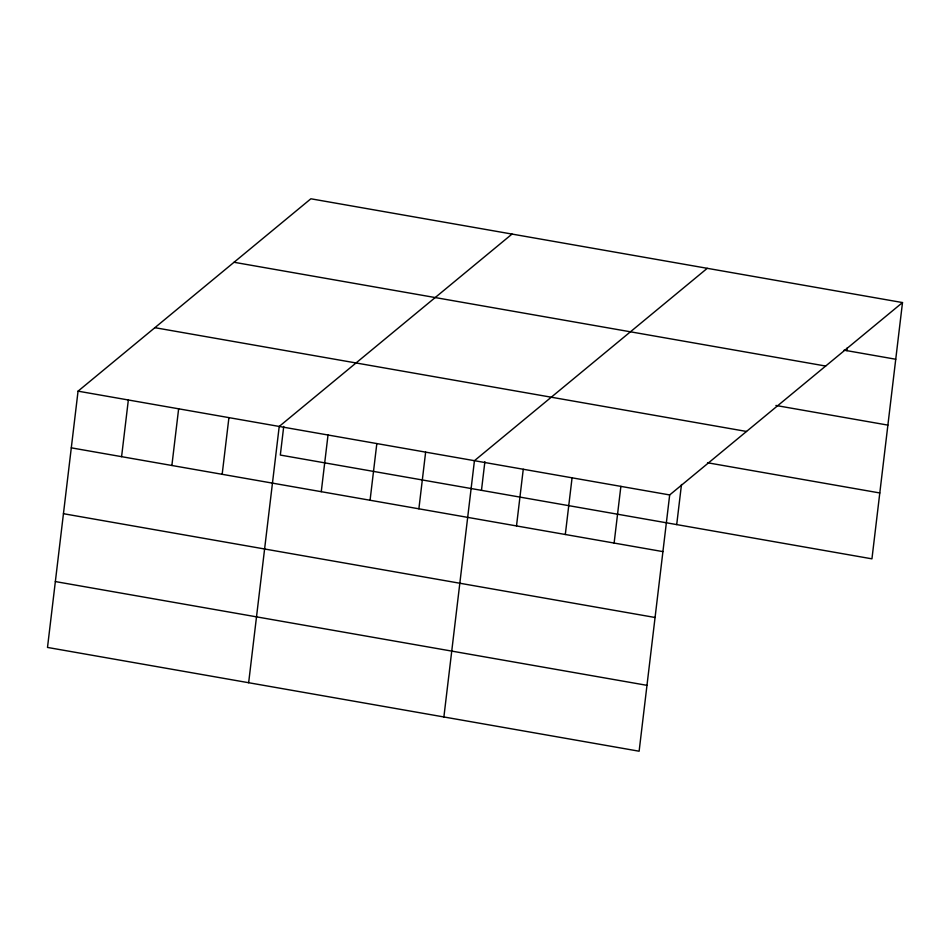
<?xml version="1.0" encoding="UTF-8"?>
<svg xmlns="http://www.w3.org/2000/svg" width="950" height="950" viewBox="0 0 950 950"><rect width="100%" height="100%" fill="white"/><g stroke="black" fill="none" stroke-linecap="round" stroke-linejoin="round"><path stroke-width="1.43" d="M78.054 391.162L47.5 647.437L639.124 751.212L669.679 494.938L902.5 302.563L310.876 198.787L78.054 391.162L669.679 494.938M121.588 456.665L128.345 399.986M171.879 465.476L178.636 408.809M222.169 474.299L228.926 417.62M248.651 682.717L279.217 426.443L512.026 234.068M283.729 426.419L280.321 455.062L871.946 558.837L902.5 302.563M321.266 491.684L328.023 435.005M370.072 500.246L376.829 443.567M418.879 508.808L425.636 452.129M443.887 716.965L474.442 460.691L707.263 268.316M481.472 490.343L484.88 461.712M516.503 525.932L523.26 469.253M565.309 534.494L572.066 477.814M614.116 543.056L620.873 486.376M676.709 524.59L681.482 484.5M846.937 350.681L847.281 347.771M844.063 350.17L895.743 359.242M234.044 262.271L825.669 366.047M775.913 405.472L887.882 425.113M154.886 327.679L746.51 431.454M707.524 462.757L879.795 492.967M71.297 447.842L662.922 551.617M63.448 513.701L655.072 617.488M55.349 581.566L646.974 685.342"/></g></svg>
